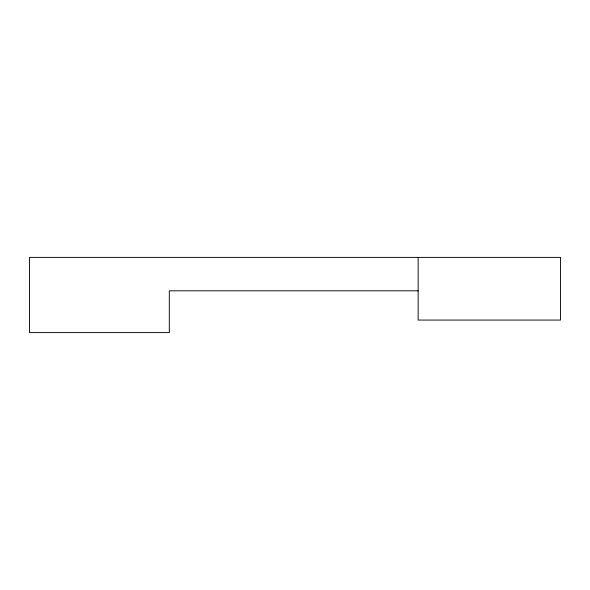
<?xml version="1.0" encoding="UTF-8"?>
<svg xmlns="http://www.w3.org/2000/svg" width="590" height="590" viewBox="0 0 590 590"><rect width="100%" height="100%" fill="white"/><g stroke="black" fill="none" stroke-linecap="round" stroke-linejoin="round"><path stroke-width="0.89" d="M418.155 290.818L169.308 290.818L169.308 332.605L29.5 332.605L29.5 257.395L560.5 257.395L560.5 320.068L418.155 320.068L418.155 257.395"/></g></svg>
